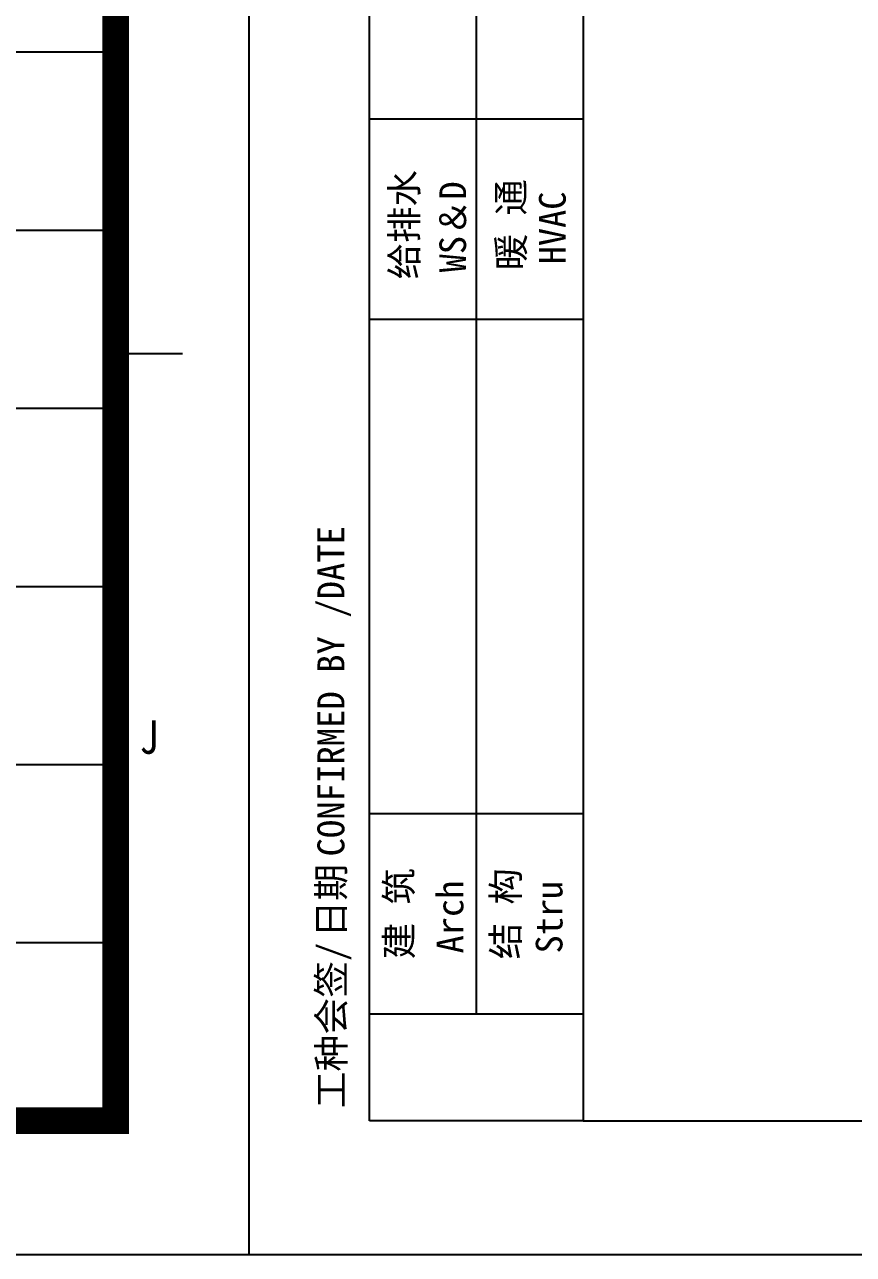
# Model space of a CAD drawing. Extents: x 741202 to 867202, y 603120 to 647617.
# Drawn here: x 802942 to 807589, y 603120 to 610016 of the extents above; entities that cross this region are included whole.
import ezdxf
from ezdxf.enums import TextEntityAlignment as Align

# ---------------------------------------------------------------- set-up
doc = ezdxf.new("R2010")
doc.units = 0
doc.header["$LTSCALE"] = 1000
doc.header["$MEASUREMENT"] = 0
doc.layers.get('0').update_dxf_attribs({"linetype": 'CONTINUOUS'})
doc.layers.add('tk', color=253, linetype='CONTINUOUS')
doc.styles.add('TKZ1', font='SIMHEI.TTF', dxfattribs={"width": 0.7})
doc.styles.add('图签栏', font='SimSun.ttf')

# ---------------------------------------------------------------- blocks, each defined once
blk = doc.blocks.new('图框')
for p, q in [((-58108.5, -504711.2), (-58108.5, -445311.2)), ((-67108.5, -495711.2), (-59108.5, -495711.2)), ((-67108.5, -497044.6), (-59108.5, -497044.6)), ((-58608.5, -497971.2), (-59108.5, -497971.2)), ((-67108.5, -498377.9), (-59108.5, -498377.9)), ((-67108.5, -499711.2), (-59108.5, -499711.2)), ((-67108.5, -501044.6), (-59108.5, -501044.6)), ((-67108.5, -502377.9), (-59108.5, -502377.9)), ((-142208.5, -504711.2), (-58108.5, -504711.2))]:
    blk.add_line(p, q)
at = {"const_width": 200}
blk.add_lwpolyline([(-59108.5, -446311.2), (-139708.5, -446311.2), (-139708.5, -503711.2), (-59108.5, -503711.2)], close=True, dxfattribs=at)
at = {"style": 'TKZ1', "width": 0.85}
blk.add_text('J', height=250, dxfattribs=at).set_placement((-58858.5, -500841.2), align=Align.MIDDLE)
blk = doc.blocks.new('fasdf')
for p, q in [((342843.7, 689095.5), (342843.7, 733592.6)), ((344716.5, 732843.5), (344716.5, 689844.7)), ((343517.9, 689844.7), (343517.9, 702130)), ((344117.2, 690443.9), (344117.2, 702130)), ((343517.9, 695463), (344716.5, 695463)), ((343517.9, 694339.3), (344716.5, 694339.3)), ((343517.9, 691567.6), (344716.5, 691567.6)), ((343517.9, 690443.9), (344716.5, 690443.9)), ((344716.5, 689844.7), (343517.9, 689844.7)), ((344716.5, 689844.7), (405094.6, 689844.7)), ((342843.7, 689095.5), (405843.7, 689095.5))]:
    blk.add_line(p, q)
at = {"style": '图签栏'}
for s, p in [('给排水', (343709.8, 694869)), ('暖 通', (344309.1, 694869)), ('建 筑', (343679.4, 691005.8)), ('结 构', (344278.7, 691005.8))]:
    blk.add_text(s, height=149.82, rotation=90, dxfattribs=at).set_placement(p, align=Align.MIDDLE)
for s, height, p in [('WS＆D', 149.82, (344059.4, 694601.9)), ('HVAC', 149.82, (344617.8, 694647.1)), ('CONFIRMED BY /DATE', 151.335, (343376.9, 691326.8)), ('日期', 151.33, (343377.6, 690872.6)), ('Arch', 149.82, (344043.8, 690783.4)), ('Stru', 149.82, (344599.8, 690783.4)), ('工种会签/', 151.33, (343378.6, 689915.1))]:
    blk.add_text(s, height=height, rotation=90, dxfattribs=at).set_placement(p)

msp = doc.modelspace()

# ---------------------------------------------------------------- block references
at = {"layer": 'tk', "xscale": 0.7491082046180964, "yscale": 0.749108204501681, "zscale": 0.7491082045191118}
msp.add_blockref('图框', (847731.7, 981203.5), dxfattribs=at)
at = {"layer": 'tk'}
msp.add_blockref('fasdf', (461358.5, -85975.4), dxfattribs=at)

doc.saveas('drawing.dxf')
